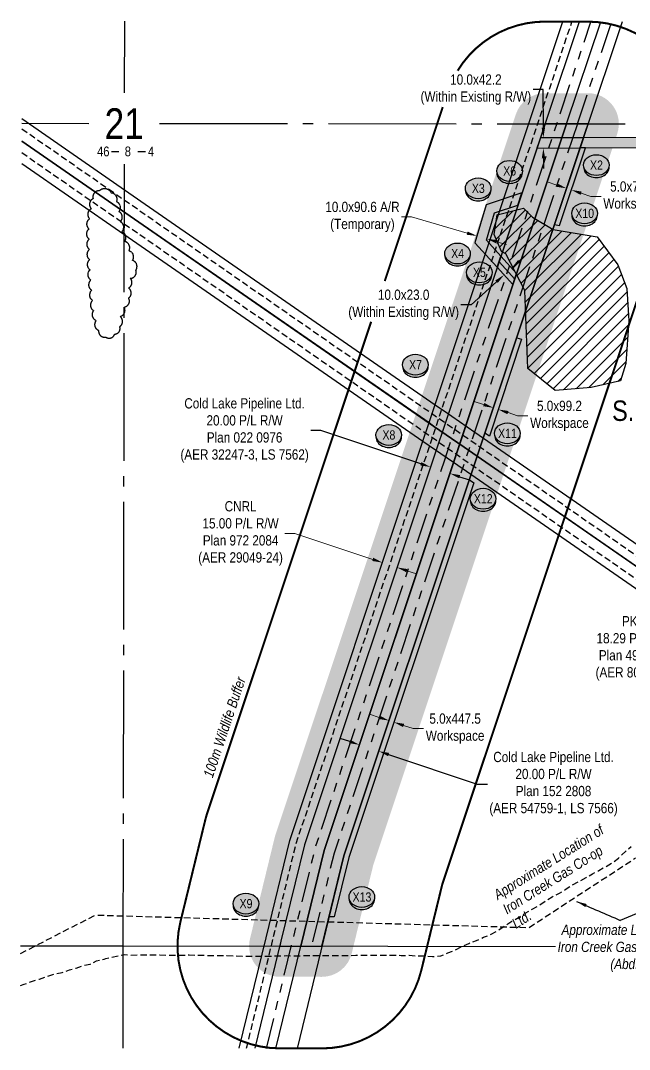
# Model space of a CAD drawing. Extents: x 491945 to 495104, y 5869321 to 5871769.
# Drawn here: x 492889 to 493484, y 5869321 to 5870328 of the extents above; entities that cross this region are included whole.
import ezdxf
from ezdxf.enums import TextEntityAlignment as Align

# ---------------------------------------------------------------- set-up
doc = ezdxf.new("R2010")
doc.units = 0
doc.header["$LTSCALE"] = 5
doc.header["$PDSIZE"] = 0.5
for name, pattern in [('0', [1, 1, 0]), ('foc-DRILLPATH', [14.75, 6, -1.75, 1.75, -1.75, 1.75, -1.75]), ('foc-QUARTERLINE', [33, 25, -3, 2, -3]), ('foc-TIELINE', [1.875, 1.25, -0.625]), ('PHANTOM', [63.5, 31.75, -6.35, 6.35, -6.35, 6.35, -6.35]), ('UG_PIPE', [1.875, 1.25, -0.625])]:
    doc.linetypes.add(name, pattern=pattern)
doc.layers.get('Defpoints').update_dxf_attribs({"color": 9})
for name, color, linetype in [('10', 1, 'Continuous'), ('9', 3, 'Continuous'), ('AS-PIPE-UG', 44, 'UG_PIPE'), ('AS-PIPE-UG-T', 44, 'Continuous'), ('C-RW', 13, 'Continuous'), ('C-SYMBOL', 7, 'Continuous'), ('F-RW', 190, 'Continuous'), ('L-SEC', 7, 'Continuous'), ('L-SECLBL', 7, 'Continuous'), ('L-SECQ', 8, 'foc-QUARTERLINE'), ('P-BUFFER-H 30m', 51, 'Continuous'), ('P-BUFFER-YELLOW', 50, 'foc-TIELINE'), ('P-BUFFER-YELLOW-T', 50, 'Continuous'), ('P-CROSSINGS', 250, 'Continuous'), ('P-PDRILLPATH', 12, 'foc-DRILLPATH'), ('P-PROPOSED', 10, 'Continuous'), ('P-PROPOSED-T', 10, 'Continuous'), ('P-TEMP-BLUE', 146, 'Continuous'), ('P-TEMP-BLUE-T', 146, 'Continuous'), ('P-TEMP-H', 41, 'Continuous'), ('P-TEMP_ACCESS ROAD', 46, 'Continuous'), ('P-TEMP_LOG DECK', 46, 'Continuous'), ('P-TEMP_WORKSPACE', 46, 'Continuous'), ('T-BUSH', 110, '0'), ('WETLAND', 143, 'Continuous')]:
    doc.layers.add(name, color=color, linetype=linetype)
doc.layers.add('F-RW-T', color=190, linetype='Continuous', lineweight=9)
doc.layers.add('P-TEMP-T', color=46, linetype='Continuous', lineweight=18)
for name, color, linetype, true_color in [('P-REPAIR-TEAL-H', 7, 'Continuous', 0xb8f9d7), ('P-REPAIR-YELLOW-H', 7, 'Continuous', 0xeff1c0), ('P-TEMP-BLUE-H', 7, 'Continuous', 0x99e6ff)]:
    doc.layers.add(name, color=color, linetype=linetype, true_color=true_color)
doc.layers.add('WETLAND - OPEN WATER', color=140, linetype='PHANTOM', transparency=0.5)
doc.styles.add('175L', font='ARIALN.TTF', dxfattribs={"height": 20})
doc.styles.add('80CG', font='ARIALN.TTF', dxfattribs={"height": 10})
doc.styles.add('80L', font='ARIALN.TTF', dxfattribs={"height": 10})
doc.styles.add('Crossing', font='ARIALN.TTF', dxfattribs={"height": 10})
doc.styles.add('SIMPLEX', font='ARIALN.TTF')
doc.dimstyles.new('Compass 5 000', dxfattribs={"dimscale": 5, "dimtxt": 9, "dimasz": 2, "dimexe": 0.2, "dimexo": 0.0625, "dimgap": 0.5, "dimtad": 0, "dimtih": 1, "dimtoh": 1, "dimzin": 0, "dimdsep": 46, "dimtxsty": '80CG', "dimcen": 0.1, "dimse1": 1, "dimse2": 1, "dimclrd": 256, "dimclrt": 256, "dimaunit": 1, "dimadec": 4, "dimazin": 0, "dimtfac": 0.06, "dimtofl": 0, "dimtmove": 0, "dimatfit": 1, "dimfxl": 0.2, "dimtolj": 1, "dimtzin": 0, "dimlwd": -1, "dimarcsym": 0})

# ---------------------------------------------------------------- blocks, each defined once
blk = doc.blocks.new('L-SECLBL')
at = {"layer": '9', "color": 7}
for p, q in [((-5.1, -27.8), (-12.3, -27.8)), ((20.7, -27.8), (13.5, -27.8))]:
    blk.add_line(p, q, dxfattribs=at)
at = {"layer": '10', "color": 2, "style": 'SIMPLEX'}
blk.add_attdef('SEC', text='', height=30, dxfattribs=at).set_placement((0, 0), align=Align.MIDDLE)
at = {"layer": '10', "color": 5, "style": '80L'}
blk.add_attdef('TWP', text='', height=9.5, dxfattribs=at).set_placement((-14.4, -27.4), align=Align.MIDDLE_RIGHT)
blk.add_attdef('RGE', text='', height=9.5, dxfattribs=at).set_placement((3.6, -27.4), align=Align.MIDDLE_CENTER)
blk.add_attdef('MER', text='', height=9.5, dxfattribs=at).set_placement((23.2, -27.4), align=Align.MIDDLE_LEFT)
blk = doc.blocks.new('*D438')
at = {"layer": 'Defpoints', "color": 0, "transparency": 16777216}
for p in [(493558.6, 5869747.1), (493548.2, 5869732.1), (493550.8, 5869730.3)]:
    blk.add_point(p, dxfattribs=at)
at = {"layer": 'F-RW-T', "transparency": 16777216}
for p, q in [((493566.9, 5869753.5), (493572.6, 5869761.7)), ((493545.1, 5869722.1), (493539.5, 5869713.8)), ((493539.5, 5869713.8), (493529.5, 5869713.8))]:
    blk.add_line(p, q, dxfattribs=at)
for points in [[(493565.6, 5869754.5), (493568.3, 5869752.6), (493561.2, 5869745.3)], [(493543.8, 5869723), (493546.5, 5869721.1), (493550.8, 5869730.3)]]:
    blk.add_solid(points, dxfattribs=at)
at = {"layer": 'F-RW-T', "transparency": 16777216, "insert": (493489.4, 5869713.8), "char_height": 10, "attachment_point": 5, "style": '80CG'}
blk.add_mtext('\\A1;PKM\\P18.29 P/L R/W\\PPlan 4933 TR\\P(AER 80015-1)', dxfattribs=at)
blk = doc.blocks.new('*D439')
at = {"layer": 'Defpoints', "color": 0, "transparency": 16777216}
for p in [(493242.9, 5869797.6), (493238.5, 5869784.5), (493252.7, 5869779.8)]:
    blk.add_point(p, dxfattribs=at)
at = {"layer": 'F-RW-T', "transparency": 16777216}
for p, q in [((493157.3, 5869826.2), (493147.3, 5869826.2)), ((493233.4, 5869800.8), (493157.3, 5869826.2)), ((493266.6, 5869789.7), (493276.1, 5869786.6))]:
    blk.add_line(p, q, dxfattribs=at)
for points in [[(493233.9, 5869802.4), (493232.9, 5869799.2), (493242.9, 5869797.6)], [(493267.1, 5869791.3), (493266.1, 5869788.2), (493257.1, 5869792.9)]]:
    blk.add_solid(points, dxfattribs=at)
at = {"layer": 'F-RW-T', "transparency": 16777216, "insert": (493104.2, 5869826.2), "char_height": 10, "attachment_point": 5, "style": '80CG'}
blk.add_mtext('\\A1;CNRL\\P15.00 P/L R/W\\PPlan 972 2084\\P(AER 29049-24)', dxfattribs=at)
blk = doc.blocks.new('*D440')
at = {"layer": 'Defpoints', "color": 0, "transparency": 16777216}
for p in [(493308.8, 5869884.8), (493232.9, 5869720.4), (493251.9, 5869714.1)]:
    blk.add_point(p, dxfattribs=at)
at = {"layer": 'P-PROPOSED-T', "color": 240, "transparency": 16777216}
for p, q in [((493182.7, 5869926.9), (493172.7, 5869926.9)), ((493280.4, 5869894.3), (493182.7, 5869926.9)), ((493318.3, 5869881.6), (493327.8, 5869878.5))]:
    blk.add_line(p, q, dxfattribs=at)
for points in [[(493280.9, 5869895.9), (493279.8, 5869892.7), (493289.9, 5869891.1)], [(493318.8, 5869883.2), (493317.8, 5869880.1), (493308.8, 5869884.8)]]:
    blk.add_solid(points, dxfattribs=at)
at = {"layer": 'P-PROPOSED-T', "transparency": 16777216, "insert": (493108.1, 5869926.9), "char_height": 10, "attachment_point": 5, "style": '80CG'}
blk.add_mtext('\\A1;Cold Lake Pipeline Ltd.\\P20.00 P/L R/W\\PPlan 022 0976\\P(AER 32247-3, LS 7562)', dxfattribs=at)
blk = doc.blocks.new('*D444')
at = {"layer": 'Defpoints', "color": 0, "transparency": 16777216}
for p in [(493223.3, 5869628.3), (493242.3, 5869622), (493239.3, 5869613.1)]:
    blk.add_point(p, dxfattribs=at)
at = {"layer": 'P-PROPOSED-T', "color": 240, "transparency": 16777216}
for p, q in [((493210.9, 5869622.6), (493201.4, 5869625.7)), ((493248.8, 5869609.9), (493335.5, 5869581)), ((493335.5, 5869581), (493345.5, 5869581))]:
    blk.add_line(p, q, dxfattribs=at)
for points in [[(493211.4, 5869624.2), (493210.3, 5869621), (493220.3, 5869619.4)], [(493249.3, 5869611.5), (493248.3, 5869608.3), (493239.3, 5869613.1)]]:
    blk.add_solid(points, dxfattribs=at)
at = {"layer": 'P-PROPOSED-T', "transparency": 16777216, "insert": (493410.1, 5869581), "char_height": 10, "attachment_point": 5, "style": '80CG'}
blk.add_mtext('\\A1;Cold Lake Pipeline Ltd.\\P20.00 P/L R/W\\PPlan 152 2808\\P(AER 54759-1, LS 7566)', dxfattribs=at)
blk = doc.blocks.new('*D458')
at = {"layer": 'Defpoints', "color": 0, "transparency": 16777216}
for p in [(493338.1, 5870126.7), (493347.7, 5870123.9), (493335.3, 5870117.1)]:
    blk.add_point(p, dxfattribs=at)
at = {"layer": 'P-TEMP-T', "transparency": 16777216}
for p, q in [((493271.4, 5870135.7), (493261.4, 5870135.7)), ((493325.7, 5870119.9), (493271.4, 5870135.7)), ((493354.5, 5870111.5), (493364.1, 5870108.7))]:
    blk.add_line(p, q, dxfattribs=at)
for points in [[(493326.1, 5870121.5), (493325.2, 5870118.3), (493335.3, 5870117.1)], [(493354.9, 5870113.1), (493354, 5870109.9), (493344.9, 5870114.3)]]:
    blk.add_solid(points, dxfattribs=at)
at = {"layer": 'P-TEMP-T', "transparency": 16777216, "insert": (493223.3, 5870135.7), "char_height": 10, "attachment_point": 5, "style": '80CG'}
blk.add_mtext('\\A1;10.0x90.6 A/R\\P(Temporary)', dxfattribs=at)
blk = doc.blocks.new('xing2')
h = blk.add_hatch(color=50)
h.dxf.hatch_style = 1
edge = h.paths.add_edge_path()
edge.add_ellipse((0, 0), major_axis=(-12.5, 0), ratio=0.816297, start_angle=0, end_angle=360)
h = blk.add_hatch(color=250)
h.dxf.hatch_style = 1
edge = h.paths.add_edge_path()
edge.add_ellipse((0, -2), major_axis=(-12.5, 0), ratio=0.816297, start_angle=0, end_angle=180)
edge.add_line((12.5, -2), (12.5, 0))
edge.add_ellipse((0, 0), major_axis=(-12.5, 0), ratio=0.816297, start_angle=0, end_angle=180, ccw=False)
edge.add_line((-12.5, 0), (-12.5, -2))
at = {"color": 250}
blk.add_ellipse((0, 0), major_axis=(-12.5, 0), ratio=0.816297, dxfattribs=at)
blk.add_ellipse((0, -2), major_axis=(-12.5, 0), ratio=0.816297, start_param=0, end_param=3.141593, dxfattribs=at)
at = {"color": 250, "style": 'Crossing'}
blk.add_attdef('CROSSING', text='', height=9, dxfattribs=at).set_placement((0.1, 0), align=Align.MIDDLE_CENTER)
at = {"color": 250, "style": 'Crossing', "flags": 1}
for tag, p in [('OWNER', (0.1, -12.5)), ('DESCRIPTION', (0.1, -25.8)), ('LOCATION', (0.1, -39.3)), ('DWG_REF', (0.1, -52.8))]:
    blk.add_attdef(tag, text='', height=9, dxfattribs=at).set_placement(p, align=Align.MIDDLE_CENTER)
blk = doc.blocks.new('*D490')
at = {"layer": 'Defpoints', "color": 0, "transparency": 16777216}
for p in [(493254.1, 5869641.5), (493233.9, 5869596.7), (493238.6, 5869595.1)]:
    blk.add_point(p, dxfattribs=at)
at = {"layer": 'P-TEMP-T', "transparency": 16777216}
for p, q in [((493239.8, 5869646.2), (493230.3, 5869649.4)), ((493263.5, 5869638.3), (493273, 5869635.2)), ((493273, 5869635.2), (493283, 5869635.2))]:
    blk.add_line(p, q, dxfattribs=at)
for points in [[(493240.4, 5869647.8), (493239.3, 5869644.6), (493249.3, 5869643.1)], [(493264.1, 5869639.9), (493263, 5869636.7), (493254.1, 5869641.5)]]:
    blk.add_solid(points, dxfattribs=at)
at = {"layer": 'P-TEMP-T', "transparency": 16777216, "insert": (493313.9, 5869635.2), "char_height": 10, "attachment_point": 5, "style": '80CG'}
blk.add_mtext('\\A1;5.0x447.5\\PWorkspace', dxfattribs=at)
blk = doc.blocks.new('*D491')
at = {"layer": 'Defpoints', "color": 0, "transparency": 16777216}
for p in [(493357, 5869966.1), (493361.8, 5869964.5), (493356.1, 5869947.4)]:
    blk.add_point(p, dxfattribs=at)
at = {"layer": 'P-TEMP-T', "transparency": 16777216}
for p, q in [((493341.8, 5869952.2), (493332.4, 5869955.3)), ((493365.6, 5869944.3), (493375, 5869941.1)), ((493375, 5869941.1), (493385, 5869941.1))]:
    blk.add_line(p, q, dxfattribs=at)
for points in [[(493342.4, 5869953.8), (493341.3, 5869950.6), (493351.3, 5869949)], [(493366.1, 5869945.9), (493365, 5869942.7), (493356.1, 5869947.4)]]:
    blk.add_solid(points, dxfattribs=at)
at = {"layer": 'P-TEMP-T', "transparency": 16777216, "insert": (493415.9, 5869941.1), "char_height": 10, "attachment_point": 5, "style": '80CG'}
blk.add_mtext('\\A1;5.0x99.2\\PWorkspace', dxfattribs=at)
blk = doc.blocks.new('*D492')
at = {"layer": 'Defpoints', "color": 0, "transparency": 16777216}
for p in [(493423.5, 5870165.6), (493427.6, 5870162.1), (493428.3, 5870164)]:
    blk.add_point(p, dxfattribs=at)
at = {"layer": 'P-TEMP-T', "transparency": 16777216}
for p, q in [((493413.4, 5870166.8), (493403.9, 5870170)), ((493437.1, 5870158.9), (493446.6, 5870155.7)), ((493446.6, 5870155.7), (493456.6, 5870155.7))]:
    blk.add_line(p, q, dxfattribs=at)
for points in [[(493413.9, 5870168.4), (493412.9, 5870165.2), (493422.9, 5870163.7)], [(493437.7, 5870160.5), (493436.6, 5870157.3), (493427.6, 5870162.1)]]:
    blk.add_solid(points, dxfattribs=at)
at = {"layer": 'P-TEMP-T', "transparency": 16777216, "insert": (493487.4, 5870155.7), "char_height": 10, "attachment_point": 5, "style": '80CG'}
blk.add_mtext('\\A1;5.0x79.4\\PWorkspace', dxfattribs=at)
blk = doc.blocks.new('*D493')
at = {"layer": 'Defpoints', "color": 0, "transparency": 16777216}
for p in [(493400.2, 5870213.1), (493411.9, 5870213.1), (493412, 5870203.1)]:
    blk.add_point(p, dxfattribs=at)
at = {"layer": 'P-TEMP-BLUE-T', "transparency": 16777216}
for p, q in [((493400.1, 5870260.3), (493390.1, 5870260.3)), ((493400.2, 5870223.1), (493400.1, 5870260.3)), ((493400.2, 5870193.1), (493400.2, 5870183.1))]:
    blk.add_line(p, q, dxfattribs=at)
for points in [[(493401.8, 5870223.1), (493398.5, 5870223.1), (493400.2, 5870213.1)], [(493401.9, 5870193.1), (493398.6, 5870193.1), (493400.2, 5870203.1)]]:
    blk.add_solid(points, dxfattribs=at)
at = {"layer": 'P-TEMP-BLUE-T', "transparency": 16777216, "insert": (493334.2, 5870260.3), "char_height": 10, "attachment_point": 5, "style": '80CG'}
blk.add_mtext('\\A1;10.0x42.2 \\P(Within Existing R/W)', dxfattribs=at)
blk = doc.blocks.new('*D494')
at = {"layer": 'Defpoints', "color": 0, "transparency": 16777216}
for p in [(493369.2, 5870085.7), (493361.8, 5870079.1), (493361.8, 5870079)]:
    blk.add_point(p, dxfattribs=at)
at = {"layer": 'P-TEMP-BLUE-T', "transparency": 16777216}
for p, q in [((493376.6, 5870092.5), (493384, 5870099.2)), ((493354.3, 5870072.3), (493329.5, 5870049.8)), ((493329.5, 5870049.8), (493319.5, 5870049.8))]:
    blk.add_line(p, q, dxfattribs=at)
for points in [[(493375.5, 5870093.7), (493377.7, 5870091.3), (493369.2, 5870085.8)], [(493353.2, 5870073.6), (493355.5, 5870071.1), (493361.8, 5870079.1)]]:
    blk.add_solid(points, dxfattribs=at)
at = {"layer": 'P-TEMP-BLUE-T', "transparency": 16777216, "insert": (493263.6, 5870049.8), "char_height": 10, "attachment_point": 5, "style": '80CG'}
blk.add_mtext('\\A1;10.0x23.0 \\P(Within Existing R/W)', dxfattribs=at)

msp = doc.modelspace()

# ---------------------------------------------------------------- hatches: boundary and pattern name
at = {"layer": 'P-BUFFER-H 30m'}
h = msp.add_hatch(color=256, dxfattribs=at)
h.dxf.hatch_style = 1
h.paths.add_polyline_path([(493443.804, 5870256.738), (493422.852, 5870256.645), (493401.977, 5870256.779, 0.32454931), (493373.326, 5870236.271), (493276.876, 5869947.061), (493264.926, 5869911.204), (493138.23, 5869531.199, 0.02071649), (493137.542, 5869528.811), (493114.511, 5869434.274), (493113.367, 5869429.571, 0.48565634), (493142.487, 5869392.48), (493163.066, 5869392.46), (493183.646, 5869392.44, 0.34611025), (493212.823, 5869415.339), (493234.014, 5869502.323), (493359.793, 5869879.578), (493470.255, 5870210.828), (493472.396, 5870217.248, 0.51336555)])
h.paths.add_polyline_path([(493443.937, 5870226.739), (493441.796, 5870220.318), (493331.333, 5869889.067), (493205.16, 5869510.632), (493183.675, 5869422.44), (493163.095, 5869422.46), (493142.517, 5869422.48), (493143.659, 5869427.173), (493166.69, 5869521.71), (493293.387, 5869901.719), (493305.335, 5869937.57), (493401.785, 5870226.78), (493422.823, 5870226.645)], flags=16)
at = {"layer": 'P-REPAIR-TEAL-H'}
h = msp.add_hatch(color=256, dxfattribs=at)
h.dxf.hatch_style = 1
h.paths.add_polyline_path([(493401.785, 5870226.78), (493305.335, 5869937.57), (493293.387, 5869901.719), (493166.69, 5869521.71), (493143.659, 5869427.173), (493142.517, 5869422.48), (493163.095, 5869422.46), (493185.925, 5869516.171), (493312.36, 5869895.393), (493324.309, 5869931.246), (493422.823, 5870226.645)])
at = {"layer": 'P-REPAIR-YELLOW-H'}
h = msp.add_hatch(color=256, dxfattribs=at)
h.dxf.hatch_style = 1
h.paths.add_polyline_path([(493163.095, 5869422.46), (493183.675, 5869422.44), (493205.16, 5869510.632), (493331.333, 5869889.067), (493441.796, 5870220.318), (493443.937, 5870226.739), (493422.823, 5870226.645), (493324.309, 5869931.246), (493185.925, 5869516.171)])
at = {"layer": 'P-TEMP-BLUE-H'}
h = msp.add_hatch(color=256, dxfattribs=at)
h.dxf.hatch_style = 1
h.paths.add_polyline_path([(493397.229, 5870213.117), (493393.892, 5870203.111), (493436.084, 5870203.191), (493439.421, 5870213.197)])
h.paths.add_polyline_path([(493374.047, 5870080.388), (493358.646, 5870097.392), (493355.007, 5870086.513), (493370.416, 5870069.5)])
at = {"layer": 'P-TEMP-H'}
h = msp.add_hatch(color=256, dxfattribs=at)
h.dxf.hatch_style = 1
h.paths.add_polyline_path([(493352.279, 5870139.727), (493375.305, 5870147.379), (493379.258, 5870159.23), (493344.15, 5870147.563), (493333.315, 5870110.463), (493355.007, 5870086.513), (493358.638, 5870097.401), (493344.483, 5870113.029)])
h.paths.add_polyline_path([(493777.092, 5870226.415), (493766.167, 5870226.426), (493760.596, 5870213.803), (493439.421, 5870213.197), (493436.084, 5870203.191), (493767.119, 5870203.815)])
h = msp.add_hatch(color=256, dxfattribs=at)
h.dxf.hatch_style = 1
h.paths.add_polyline_path([(493343.094, 5869924.334), (493374.191, 5870017.587), (493378.934, 5870016.005), (493347.376, 5869921.369)])
h.paths.add_polyline_path([(493190.696, 5869451.256), (493205.16, 5869510.632), (493327.841, 5869878.593), (493332.123, 5869875.628), (493209.969, 5869509.247), (493195.806, 5869451.109)])
h.paths.add_polyline_path([(493436.085, 5870203.191), (493411.122, 5870128.333), (493416.07, 5870127.365), (493441.359, 5870203.201)])
at = {"layer": 'WETLAND - OPEN WATER', "transparency": 33554623}
h = msp.add_hatch(dxfattribs=at)
h.set_pattern_fill('ANSI31', color=256, scale=2.5)
h.paths.add_polyline_path([(493382.196, 5870063.771), (493363.517, 5870099.726), (493359.198, 5870101.888), (493352.017, 5870118.426), (493354.925, 5870137.823), (493380.866, 5870144.255), (493389.498, 5870135.62), (493409.651, 5870123.376), (493452.861, 5870116.096), (493472.994, 5870088.798), (493481.607, 5870065.756), (493483.725, 5870034.171), (493480.788, 5869992.496), (493475.722, 5869975.256), (493446.899, 5869968.828), (493411.597, 5869966.001), (493384.973, 5869987.596)])

# ---------------------------------------------------------------- linework, layer by layer
at = {"layer": 'AS-PIPE-UG', "flags": 128}
for points in [[(492890.362, 5870221.957), (493697.543, 5869661.146), (493875.123, 5869596.172), (493891.204, 5869546.795)], [(492890.328, 5870198.607), (493748.108, 5869602.973), (493858.437, 5869582.921), (493891.106, 5869483.741)], [(492889.129, 5869383.906), (492892.783, 5869385.154), (492899.838, 5869387.928), (492907.483, 5869390.226), (492914.706, 5869392.923), (492922.313, 5869395.096), (492929.624, 5869396.758), (492936.889, 5869399.208), (492943.582, 5869401.08), (492950.214, 5869403.438), (492957.199, 5869404.874), (492963.462, 5869408.048), (492970.708, 5869409.771), (492972.423, 5869410.226), (492990.906, 5869414.443), (492996.251, 5869413.754), (493003.1, 5869413.855), (493010.285, 5869413.921), (493017.811, 5869414.123), (493025.191, 5869413.8), (493032.521, 5869413.591), (493040.12, 5869413.614), (493047.001, 5869413.719), (493053.909, 5869413.894), (493061.203, 5869413.551), (493068.582, 5869413.486), (493076.158, 5869413.247), (493083.513, 5869413.231), (493090.751, 5869413.293), (493098.2, 5869413.041), (493105.579, 5869412.785), (493112.876, 5869412.55), (493120.247, 5869412.552), (493127.469, 5869412.769), (493134.721, 5869412.807), (493141.916, 5869412.953), (493148.827, 5869413.183), (493155.938, 5869413.103), (493163.218, 5869413.085), (493170.584, 5869413.306), (493177.731, 5869413.184), (493185.001, 5869413.333), (493191.904, 5869413.279), (493198.714, 5869413.431), (493204.731, 5869413.226), (493210.966, 5869413.366), (493216.931, 5869413.711), (493222.676, 5869413.768), (493228.05, 5869413.596), (493228.272, 5869413.539), (493257.994, 5869413.675), (493261.318, 5869413.29), (493268.952, 5869413.479), (493275.194, 5869412.83), (493284.308, 5869412.94), (493291.884, 5869412.228), (493300.029, 5869412.998), (493306.778, 5869415.84), (493313.663, 5869418.639), (493320.239, 5869421.943), (493327.212, 5869425.2), (493334.889, 5869428.066), (493341.715, 5869431.175), (493349.289, 5869434.029), (493356.487, 5869438.266), (493362.606, 5869442.306), (493369.395, 5869446.852), (493375.817, 5869450.532), (493382.451, 5869454.659), (493389.072, 5869458.628), (493395.974, 5869462.431), (493402.088, 5869466.612), (493408.734, 5869470.714), (493415.971, 5869474.144), (493422.463, 5869478.563), (493428.69, 5869482.487), (493435.47, 5869486.089), (493441.876, 5869489.499), (493448.252, 5869493.122), (493454.283, 5869496.321), (493460.955, 5869500.245), (493467.774, 5869504.105), (493473.63, 5869508.592), (493475.955, 5869510.749), (493475.961, 5869510.759), (493485.977, 5869519.928)], [(492889.175, 5869415.364), (492962.228, 5869452.847), (493385.874, 5869440.621), (493490.269, 5869508.709)]]:
    msp.add_lwpolyline(points, dxfattribs=at)
at = {"layer": 'C-RW', "flags": 128}
for points in [[(493435.111, 5870326.707), (493403.85, 5870232.972), (493305.335, 5869937.57), (493293.387, 5869901.719), (493166.69, 5869521.71), (493143.659, 5869427.173), (493118.198, 5869322.506)], [(493138.776, 5869322.485), (493163.092, 5869422.446), (493185.925, 5869516.171), (493312.36, 5869895.393), (493324.309, 5869931.246), (493422.823, 5870226.645), (493456.188, 5870326.689)], [(493138.776, 5869322.485), (493163.092, 5869422.446), (493185.925, 5869516.171), (493312.36, 5869895.393), (493422.823, 5870226.645), (493456.188, 5870326.689)], [(493477.265, 5870326.671), (493441.796, 5870220.318), (493331.333, 5869889.067), (493205.16, 5869510.632), (493182.525, 5869417.719), (493159.355, 5869322.465)]]:
    msp.add_lwpolyline(points, dxfattribs=at)
at = {"layer": 'Defpoints', "color": 5}
msp.add_line((493356.822, 5870091.957), (493372.232, 5870074.944), dxfattribs=at)
at = {"layer": 'F-RW', "flags": 128}
for points in [[(493102.764, 5869322.521), (493129.084, 5869430.719), (493152.263, 5869525.865), (493279.157, 5869906.463), (493291.105, 5869942.312), (493389.621, 5870237.718), (493419.303, 5870326.721)], [(493435.111, 5870326.707), (493403.85, 5870232.972), (493305.335, 5869937.57), (493293.387, 5869901.719), (493166.69, 5869521.71), (493143.659, 5869427.173), (493118.198, 5869322.506)], [(492890.377, 5870231.849), (493010.874, 5870148.36), (493298.637, 5869949.026), (493303.037, 5869946.008), (493333.026, 5869925.224), (493699.065, 5869671.746), (493786.169, 5869639.801), (493786.122, 5869620.646), (493690.708, 5869655.639), (493322.779, 5869910.426), (493292.82, 5869931.189), (493288.422, 5869934.205), (493000.624, 5870133.564), (492890.345, 5870209.973)], [(492890.345, 5870209.976), (493000.624, 5870133.564), (493292.82, 5869931.189), (493322.779, 5869910.426), (493752.489, 5869612.904), (493786.098, 5869606.527), (493786.072, 5869587.93), (493745.27, 5869595.656), (493312.36, 5869895.393), (493282.406, 5869916.153), (492990.207, 5870118.53), (492890.312, 5870187.747)]]:
    msp.add_lwpolyline(points, dxfattribs=at)
at = {"layer": 'L-SEC'}
for p, q in [((492889.186, 5869422.72), (492989.187, 5869422.632)), ((492989.187, 5869422.632), (493791.01, 5869421.84))]:
    msp.add_line(p, q, dxfattribs=at)
at = {"layer": 'L-SECQ'}
for p, q in [((492990.543, 5870327.089), (492990.438, 5870257.179)), ((492890.37, 5870227.276), (492955.757, 5870227.213)), ((493025.039, 5870227.146), (493792.261, 5870226.4)), ((492990.333, 5870187.179), (492989.187, 5869422.632)), ((492989.187, 5869422.632), (492989.045, 5869322.633))]:
    msp.add_line(p, q, dxfattribs=at)
at = {"layer": 'P-BUFFER-YELLOW', "ltscale": 2, "const_width": 2, "flags": 128}
msp.add_lwpolyline([(493301.825, 5870243.135), (493245.079, 5870072.978)], dxfattribs=at)
msp.add_lwpolyline([(493231.794, 5870033.144), (493210.471, 5869969.206), (493198.517, 5869933.337), (493071.823, 5869553.339, 0.02071649), (493069.531, 5869545.38), (493046.5, 5869450.843), (493045.351, 5869446.116, 0.48565623), (493142.418, 5869322.48)], format="xyb", dxfattribs=at)
at = {"layer": 'P-PDRILLPATH', "flags": 128}
msp.add_lwpolyline([(493129.516, 5869322.494), (493154.347, 5869424.573), (493177.181, 5869518.301, -0.02071648), (493177.387, 5869519.018), (493303.822, 5869898.24), (493414.285, 5870229.492), (493446.703, 5870326.698)], format="xyb", dxfattribs=at)
msp.add_lwpolyline([(493433.38, 5870226.692), (493466.914, 5870326.68)], dxfattribs=at)
at = {"layer": 'P-TEMP-BLUE', "flags": 128}
msp.add_lwpolyline([(493397.229, 5870213.117), (493393.892, 5870203.111), (493436.084, 5870203.191), (493439.421, 5870213.197), (493397.229, 5870213.117)], dxfattribs=at)
at = {"layer": 'P-TEMP-BLUE'}
msp.add_lwpolyline([(493374.047, 5870080.388), (493358.646, 5870097.392), (493355.007, 5870086.513), (493370.416, 5870069.5)], close=True, dxfattribs=at)
at = {"layer": 'P-TEMP_ACCESS ROAD', "flags": 128}
msp.add_lwpolyline([(493436.084, 5870203.191), (493767.119, 5870203.815), (493778.603, 5870229.838), (493792.265, 5870230.071), (493792.278, 5870240.072), (493772.037, 5870239.728), (493760.596, 5870213.803), (493439.421, 5870213.197)], close=True, dxfattribs=at)
at = {"layer": 'P-TEMP_LOG DECK'}
msp.add_lwpolyline([(493333.315, 5870110.463), (493355.007, 5870086.513), (493358.638, 5870097.401), (493344.483, 5870113.029), (493352.279, 5870139.727), (493375.305, 5870147.379), (493379.258, 5870159.23), (493344.15, 5870147.563)], close=True, dxfattribs=at)
at = {"layer": 'P-TEMP_WORKSPACE', "flags": 128}
for points in [[(493436.085, 5870203.191), (493411.122, 5870128.333), (493416.07, 5870127.365), (493441.359, 5870203.201)], [(493343.094, 5869924.334), (493374.191, 5870017.587), (493378.934, 5870016.005), (493347.376, 5869921.369)], [(493190.696, 5869451.256), (493205.16, 5869510.632), (493327.841, 5869878.593), (493332.123, 5869875.628), (493209.969, 5869509.247), (493195.806, 5869451.109)]]:
    msp.add_lwpolyline(points, close=True, dxfattribs=at)
at = {"layer": 'T-BUSH', "flags": 128}
msp.add_lwpolyline([(492966.111, 5870161.272, 0.52056705), (492960.007, 5870153.589, 0.52056705), (492958.293, 5870143.737, 0.52056705), (492956.578, 5870133.885, 0.52056705), (492956.021, 5870123.948, 0.52056705), (492956.265, 5870113.95, 0.52056705), (492956.509, 5870103.953, 0.52056705), (492956.753, 5870093.956, 0.52056705), (492956.997, 5870083.959, 0.52056705), (492957.836, 5870073.995, 0.52056705), (492958.703, 5870064.033, 0.52056705), (492959.57, 5870054.071, 0.52056705), (492960.502, 5870044.12, 0.52056705), (492962.988, 5870034.433, 0.52056705), (492965.473, 5870024.747, 0.52056705), (492972.636, 5870018.106, 0.52056705), (492981.022, 5870021.082, 0.52056705), (492986.014, 5870028.372, 0.52056705), (492986.358, 5870038.366, 0.52056705), (492990.309, 5870047.443, 0.52056705), (492994.784, 5870056.386, 0.52056705), (492994.562, 5870066.35, 0.52056705), (492996.387, 5870075.669, 0.52056705), (493001.806, 5870083.794, 0.52056705), (492998.476, 5870093.223, 0.52056705), (492994.996, 5870102.592, 0.52056705), (492990.803, 5870111.67, 0.52056705), (492988.029, 5870121.168, 0.52056705), (492986.614, 5870131.067, 0.52056705), (492985.239, 5870140.972, 0.52056705), (492982.999, 5870150.581, 0.52056705), (492977.858, 5870159.043, 0.52056705)], format="xyb", close=True, dxfattribs=at)
at = {"layer": 'WETLAND'}
msp.add_lwpolyline([(493382.196, 5870063.771), (493363.517, 5870099.726), (493359.198, 5870101.888), (493352.017, 5870118.426), (493354.925, 5870137.823), (493380.866, 5870144.255), (493389.498, 5870135.62), (493409.651, 5870123.376), (493452.861, 5870116.096), (493472.994, 5870088.798), (493481.607, 5870065.756), (493483.725, 5870034.171), (493480.788, 5869992.496), (493475.722, 5869975.256), (493446.899, 5869968.828), (493411.597, 5869966.001), (493384.973, 5869987.596), (493382.196, 5870063.771)], close=True, dxfattribs=at)

# ---------------------------------------------------------------- block references
at = {"layer": 'L-SECLBL', "color": 4}
msp.add_blockref('L-SECLBL', (492990.393, 5870227.179), dxfattribs=at).add_auto_attribs({'SEC': '21', 'TWP': '46', 'RGE': '8', 'MER': '4'})
at = {"layer": 'P-CROSSINGS'}
for p, values in [((493451.971, 5870186.418), {'CROSSING': 'X2'}), ((493367.123, 5870180.715), {'CROSSING': 'X6'}), ((493336.449, 5870163.678), {'CROSSING': 'X3'}), ((493440.435, 5870139.204), {'CROSSING': 'X10'}), ((493316.225, 5870099.99), {'CROSSING': 'X4'}), ((493337.527, 5870081.443), {'CROSSING': 'X5'}), ((493275.072, 5869991.187), {'CROSSING': 'X7'}), ((493249.052, 5869922.458), {'CROSSING': 'X8'}), ((493364.954, 5869924.025), {'CROSSING': 'X11'}), ((493341.266, 5869860.088), {'CROSSING': 'X12'}), ((493222.721, 5869470.543), {'CROSSING': 'X13'}), ((493109.385, 5869464.046), {'CROSSING': 'X9'})]:
    msp.add_blockref('xing2', p, dxfattribs=at).add_auto_attribs(values)

# ---------------------------------------------------------------- texts
at = {"layer": 'AS-PIPE-UG-T', "insert": (493350.372, 5869475.874), "char_height": 10, "attachment_point": 1, "rotation": 32.217609, "style": '80L'}
msp.add_mtext_dynamic_manual_height_columns('{\\fArial Narrow|b0|i1|c0|p34;Approximate Location of Iron Creek Gas Co-op Ltd.}', width=133.39234, gutter_width=50, heights=[0], dxfattribs=at)
at = {"layer": 'C-SYMBOL', "color": 3, "style": '175L'}
msp.add_text('S.E.1/4 Sec. 21-46-8-W.4M.', height=20, dxfattribs=at).set_placement((493610.632, 5869930.204), align=Align.BOTTOM_CENTER)
at = {"layer": 'P-BUFFER-YELLOW-T', "insert": (493067.161, 5869588.738), "char_height": 10, "attachment_point": 1, "rotation": 71.556731, "style": '80L'}
msp.add_mtext_dynamic_manual_height_columns('\\pi0.89925;{\\fArial Narrow|b0|i1|c0|p34;100m Wildlife Buffer}', width=103.60614, gutter_width=100, heights=[0], dxfattribs=at)

# ---------------------------------------------------------------- dimensions: what is measured, and where the dimension line sits
at = {"layer": 'F-RW-T'}
dim = msp.add_linear_dim(base=(493242.896, 5869797.65), p1=(493252.741, 5869779.809), p2=(493238.527, 5869784.548), angle=161.561002, text='CNRL\\P15.00 P/L R/W\\PPlan 972 2084\\P(AER 29049-24)', dimstyle='Compass 5 000', dxfattribs=at)
dim.commit()
dim.dimension.update_dxf_attribs({"geometry": '*D439', "text_midpoint": (493104.152, 5869826.173), "dimtype": 161})
dim = msp.add_aligned_dim(p1=(493558.599, 5869747.118), p2=(493548.202, 5869732.102), distance=3.207, text='PKM\\P18.29 P/L R/W\\PPlan 4933 TR\\P(AER 80015-1)', dimstyle='Compass 5 000', dxfattribs=at)
dim.commit()
dim.dimension.update_dxf_attribs({"geometry": '*D438', "text_midpoint": (493489.447, 5869713.833)})
at = {"layer": 'P-PROPOSED-T'}
for base, p1, p2, text, picture, middle in [((493308.829, 5869884.803), (493232.948, 5869720.44), (493251.921, 5869714.115), 'Cold Lake Pipeline Ltd.\\P20.00 P/L R/W\\PPlan 022 0976\\P(AER 32247-3, LS 7562)', '*D440', (493108.134, 5869926.867)), ((493239.319, 5869613.084), (493223.322, 5869628.336), (493242.295, 5869622.01), 'Cold Lake Pipeline Ltd.\\P20.00 P/L R/W\\PPlan 152 2808\\P(AER 54759-1, LS 7566)', '*D444', (493410.079, 5869581.002))]:
    dim = msp.add_linear_dim(base=base, p1=p1, p2=p2, angle=341.561289, text=text, dimstyle='Compass 5 000', override={"dimclrd": 240}, dxfattribs=at)
    dim.commit()
    dim.dimension.update_dxf_attribs({"geometry": picture, "text_midpoint": middle, "dimtype": 161})
at = {"layer": 'P-TEMP-BLUE-T'}
for base, p1, p2, angle, text, picture, middle in [((493400.18, 5870213.123), (493411.961, 5870203.145), (493411.943, 5870213.145), 90.108023, '10.0x42.2 \\P(Within Existing R/W)', '*D493', (493334.181, 5870260.35)), ((493361.757, 5870079.061), (493369.229, 5870085.708), (493361.817, 5870078.995), 222.168072, '10.0x23.0 \\P(Within Existing R/W)', '*D494', (493263.569, 5870049.827))]:
    dim = msp.add_linear_dim(base=base, p1=p1, p2=p2, angle=angle, text=text, dimstyle='Compass 5 000', dxfattribs=at)
    dim.commit()
    dim.dimension.update_dxf_attribs({"geometry": picture, "text_midpoint": middle, "dimtype": 161})
at = {"layer": 'P-TEMP-T'}
dim = msp.add_aligned_dim(p1=(493423.542, 5870165.578), p2=(493428.285, 5870163.996), distance=-2.03, text='5.0x79.4\\PWorkspace', dimstyle='Compass 5 000', dxfattribs=at)
dim.commit()
dim.dimension.update_dxf_attribs({"geometry": '*D492', "text_midpoint": (493487.438, 5870155.743)})
for base, p1, p2, angle, text, picture, middle in [((493335.254, 5870117.103), (493347.666, 5870123.929), (493338.067, 5870126.732), 163.719864, '10.0x90.6 A/R\\P(Temporary)', '*D458', (493223.336, 5870135.737)), ((493356.067, 5869947.433), (493357.029, 5869966.121), (493361.772, 5869964.54), 341.557914, '5.0x99.2\\PWorkspace', '*D491', (493415.862, 5869941.106)), ((493254.056, 5869641.477), (493233.855, 5869596.696), (493238.598, 5869595.115), 341.561289, '5.0x447.5\\PWorkspace', '*D490', (493313.851, 5869635.152))]:
    dim = msp.add_linear_dim(base=base, p1=p1, p2=p2, angle=angle, text=text, dimstyle='Compass 5 000', dxfattribs=at)
    dim.commit()
    dim.dimension.update_dxf_attribs({"geometry": picture, "text_midpoint": middle, "dimtype": 161})

# ---------------------------------------------------------------- next in the draw order: texts
at = {"layer": 'AS-PIPE-UG-T', "insert": (493413.79, 5869443.453), "char_height": 10, "attachment_point": 1, "rotation": 359.943432, "style": '80L', "bg_fill": 3, "box_fill_scale": 1.15, "bg_fill_color": 256, "bg_fill_true_color": 256, "bg_fill_transparency": 0}
msp.add_mtext_dynamic_manual_height_columns('\\pi4.1757;{\\fArial Narrow|b0|i1|c0|p34;Approximate Location of \\P\\pi0.36261;Iron Creek Gas Co-op Ltd.\\P\\pi51.914;(Abd.)}', width=133.39234, gutter_width=50, heights=[0], dxfattribs=at)

# ---------------------------------------------------------------- next in the draw order: linework, layer by layer
at = {"layer": 'AS-PIPE-UG', "flags": 128}
msp.add_lwpolyline([(493110.033, 5869322.514), (493158.2, 5869521.869), (493428.136, 5870326.713)], dxfattribs=at)
at = {"layer": 'P-BUFFER-YELLOW', "ltscale": 2, "const_width": 2, "flags": 128}
msp.add_lwpolyline([(493142.418, 5869322.48), (493183.577, 5869322.44, 0.34611025), (493280.834, 5869398.77), (493301.338, 5869482.935), (493426.2, 5869857.438), (493536.66, 5870188.684), (493538.801, 5870195.102, 0.51336555), (493443.494, 5870326.738), (493422.921, 5870326.646), (493402.425, 5870326.778, 0.2634226), (493316.371, 5870278.784, 0.2634226)], format="xyb", dxfattribs=at)
at = {"layer": 'P-PDRILLPATH', "flags": 128}
msp.add_lwpolyline([(493433.38, 5870226.692), (493333.795, 5869928.082), (493195.543, 5869513.401), (493173.385, 5869422.45)], dxfattribs=at)
at = {"layer": 'P-PROPOSED', "flags": 128}
for points in [[(493401.785, 5870226.78), (493305.335, 5869937.57), (493293.387, 5869901.719), (493166.69, 5869521.71), (493143.659, 5869427.173), (493142.517, 5869422.48), (493163.095, 5869422.46), (493185.925, 5869516.171), (493312.36, 5869895.393), (493324.309, 5869931.246), (493422.823, 5870226.645), (493401.785, 5870226.78)], [(493163.095, 5869422.46), (493183.675, 5869422.44), (493205.16, 5869510.632), (493331.333, 5869889.067), (493441.796, 5870220.318), (493443.937, 5870226.739), (493422.823, 5870226.645), (493324.309, 5869931.246), (493185.925, 5869516.171), (493163.095, 5869422.46)]]:
    msp.add_lwpolyline(points, close=True, dxfattribs=at)

# ---------------------------------------------------------------- next in the draw order: leaders
at = {"layer": 'AS-PIPE-UG-T', "path_type": 1}
for points in [[(493537.923, 5869472.606), (493475.192, 5869447.697)], [(493432.656, 5869466.164), (493475.192, 5869447.697)]]:
    msp.add_leader(points, dimstyle='Compass 5 000', override={"dimgap": 0.5, "dimtad": 0}, dxfattribs=at)

doc.saveas('drawing.dxf')
